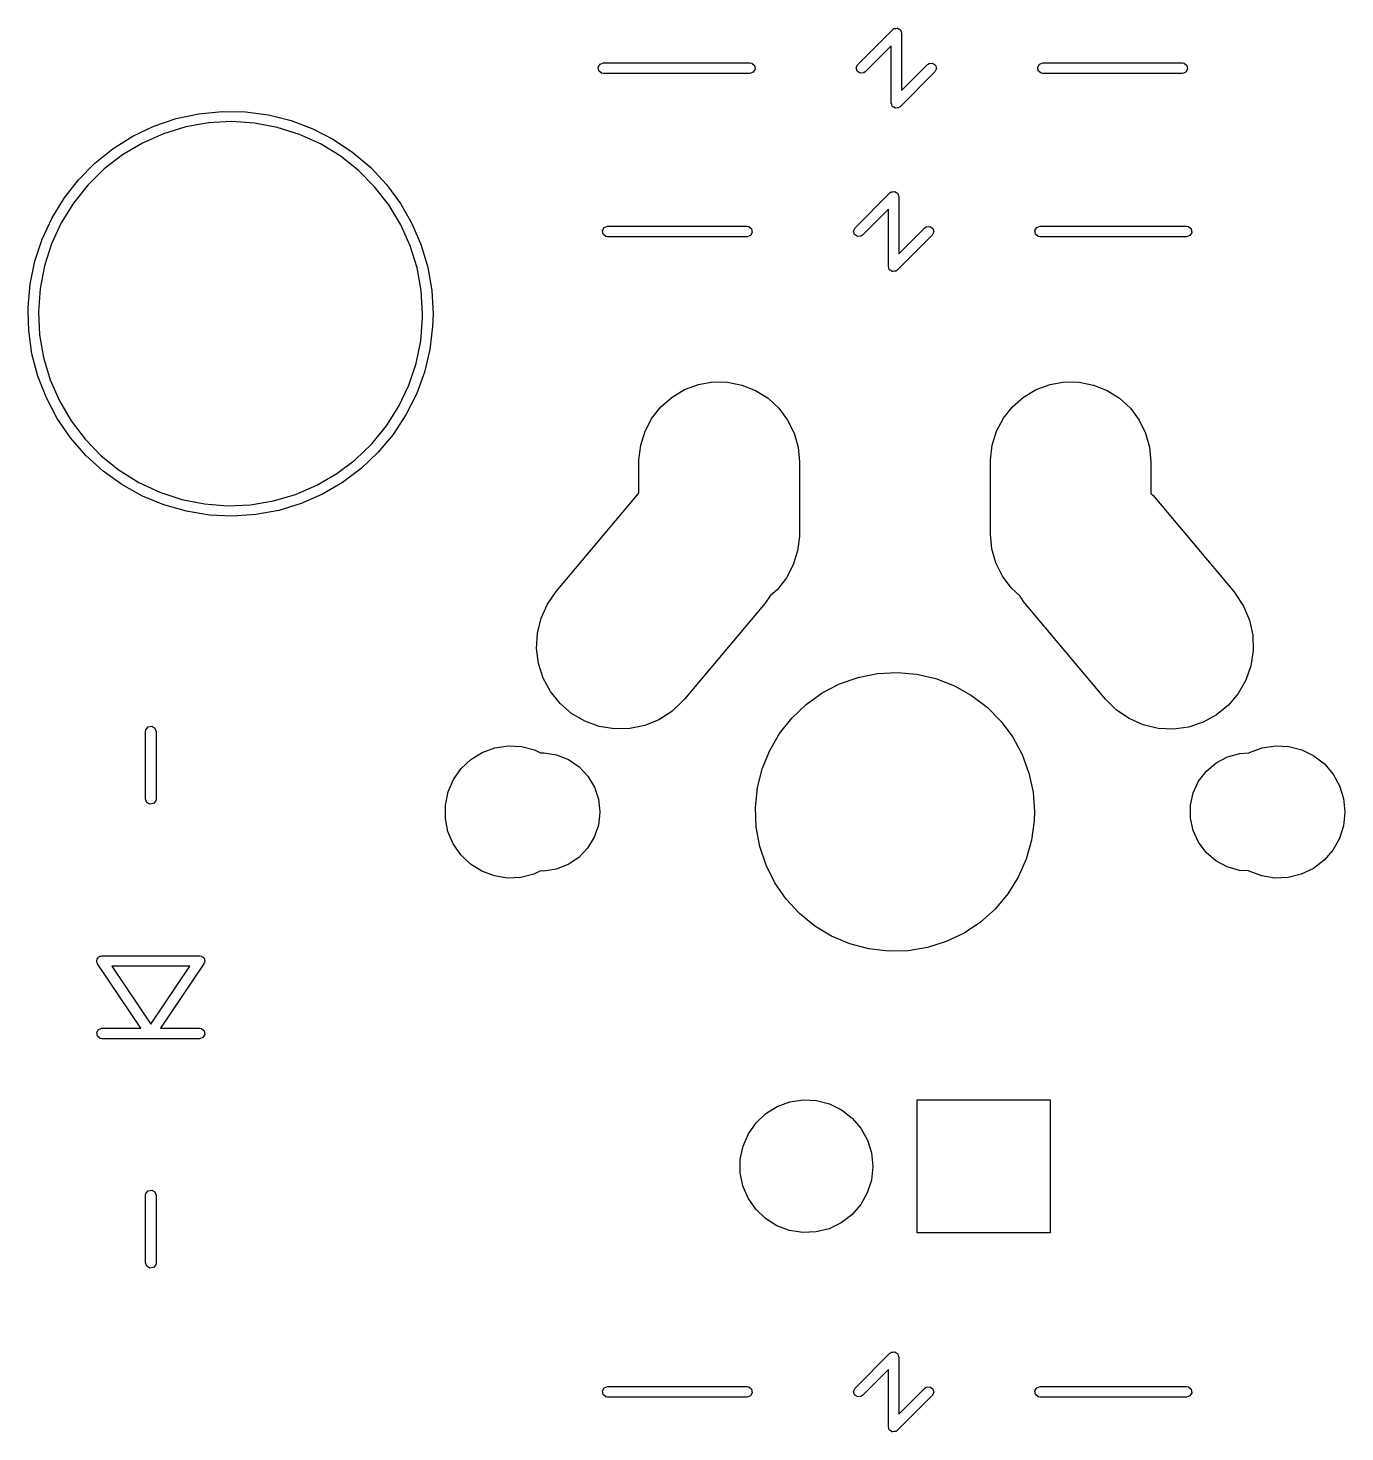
# Model space of a CAD drawing. Extents: x 0 to 132, y -20 to 105.
# Drawn here: x 53.47 to 72.35, y 45.35 to 65.48 of the extents above; entities that cross this region are included whole.
import ezdxf

# ---------------------------------------------------------------- set-up
doc = ezdxf.new("R2010")
doc.units = 0
doc.layers.add('BLACK', color=7, linetype='CONTINUOUS')

msp = doc.modelspace()

# ---------------------------------------------------------------- linework, layer by layer
at = {"layer": 'BLACK', "linetype": 'CONTINUOUS'}
for p, q in [((65.363, 64.9615), (65.863, 65.4615)), ((65.863, 65.4615), (65.8764, 65.4709)), ((65.8764, 65.4709), (65.8785, 65.4735)), ((65.8785, 65.4735), (65.8805, 65.4738)), ((65.8805, 65.4738), (65.8843, 65.4765)), ((65.8843, 65.4765), (65.9068, 65.4784)), ((65.9068, 65.4784), (65.929, 65.4824)), ((65.929, 65.4824), (65.932, 65.4806)), ((65.932, 65.4806), (65.9354, 65.4809)), ((65.9354, 65.4809), (65.9539, 65.468)), ((65.9539, 65.468), (65.9735, 65.4567)), ((65.9735, 65.4567), (65.9746, 65.4535)), ((65.9746, 65.4535), (65.9774, 65.4515)), ((65.9774, 65.4515), (65.9833, 65.4297)), ((65.9833, 65.4297), (65.991, 65.4085)), ((65.841, 65.2274), (65.469, 64.8555)), ((65.841, 64.4085), (65.841, 65.2274)), ((65.991, 65.4085), (65.991, 64.5896)), ((61.6421, 64.9215), (61.6678, 64.966)), ((61.651, 64.871), (61.6421, 64.9215)), ((61.6903, 64.838), (61.651, 64.871)), ((61.6678, 64.966), (61.716, 64.9835)), ((61.716, 64.8335), (61.6903, 64.838)), ((61.716, 64.9835), (63.816, 64.9835)), ((63.816, 64.8335), (61.716, 64.8335)), ((63.816, 64.9835), (63.8417, 64.979)), ((63.8642, 64.851), (63.816, 64.8335)), ((63.8417, 64.979), (63.881, 64.946)), ((63.8899, 64.8955), (63.8642, 64.851)), ((63.881, 64.946), (63.8899, 64.8955)), ((65.3413, 64.915), (65.363, 64.9615)), ((65.3546, 64.8655), (65.3413, 64.915)), ((65.3966, 64.8361), (65.3546, 64.8655)), ((65.4477, 64.8405), (65.3966, 64.8361)), ((65.469, 64.8555), (65.4477, 64.8405)), ((66.469, 64.8555), (65.969, 64.3555)), ((65.991, 64.5896), (66.363, 64.9615)), ((66.363, 64.9615), (66.3843, 64.9765)), ((66.3843, 64.9765), (66.4354, 64.9809)), ((66.4354, 64.9809), (66.4774, 64.9515)), ((66.4907, 64.902), (66.469, 64.8555)), ((66.4774, 64.9515), (66.4907, 64.902)), ((67.9421, 64.9215), (67.9678, 64.966)), ((67.951, 64.871), (67.9421, 64.9215)), ((67.9903, 64.838), (67.951, 64.871)), ((67.9678, 64.966), (68.016, 64.9835)), ((68.016, 64.8335), (67.9903, 64.838)), ((68.016, 64.9835), (70.016, 64.9835)), ((70.016, 64.8335), (68.016, 64.8335)), ((70.016, 64.9835), (70.0417, 64.979)), ((70.0642, 64.851), (70.016, 64.8335)), ((70.0417, 64.979), (70.081, 64.946)), ((70.0899, 64.8955), (70.0642, 64.851)), ((70.081, 64.946), (70.0899, 64.8955)), ((55.5902, 64.184), (55.9168, 64.2552)), ((55.9168, 64.2552), (56.2494, 64.2884)), ((56.2494, 64.2884), (56.5836, 64.2831)), ((56.5836, 64.2831), (56.915, 64.2395)), ((56.915, 64.2395), (57.2392, 64.1581)), ((65.8487, 64.3873), (65.841, 64.4085)), ((65.8546, 64.3655), (65.8487, 64.3873)), ((65.8574, 64.3635), (65.8546, 64.3655)), ((65.8585, 64.3603), (65.8574, 64.3635)), ((65.8781, 64.349), (65.8585, 64.3603)), ((65.8966, 64.3361), (65.8781, 64.349)), ((65.9, 64.3364), (65.8966, 64.3361)), ((65.903, 64.3346), (65.9, 64.3364)), ((65.9252, 64.3386), (65.903, 64.3346)), ((65.9477, 64.3405), (65.9252, 64.3386)), ((65.9515, 64.3432), (65.9477, 64.3405)), ((65.9535, 64.3435), (65.9515, 64.3432)), ((65.9556, 64.3461), (65.9535, 64.3435)), ((65.969, 64.3555), (65.9556, 64.3461)), ((54.9723, 63.9318), (55.274, 64.0757)), ((55.274, 64.0757), (55.5902, 64.184)), ((55.7282, 64.0648), (55.4112, 63.9682)), ((56.0545, 64.1227), (55.7282, 64.0648)), ((56.3854, 64.1409), (56.0545, 64.1227)), ((56.7161, 64.1192), (56.3854, 64.1409)), ((57.0418, 64.058), (56.7161, 64.1192)), ((57.3577, 63.958), (57.0418, 64.058)), ((57.2392, 64.1581), (57.5519, 64.0399)), ((57.5519, 64.0399), (57.849, 63.8866)), ((54.6891, 63.7542), (54.9723, 63.9318)), ((55.1081, 63.8342), (54.8233, 63.6648)), ((55.4112, 63.9682), (55.1081, 63.8342)), ((57.6594, 63.8209), (57.3577, 63.958)), ((57.9424, 63.6485), (57.6594, 63.8209)), ((57.849, 63.8866), (58.1264, 63.7002)), ((54.4282, 63.5452), (54.6891, 63.7542)), ((54.8233, 63.6648), (54.561, 63.4624)), ((58.2027, 63.4433), (57.9424, 63.6485)), ((58.1264, 63.7002), (58.3806, 63.4831)), ((54.1931, 63.3076), (54.4282, 63.5452)), ((54.561, 63.4624), (54.3248, 63.2299)), ((58.4364, 63.2084), (58.2027, 63.4433)), ((58.3806, 63.4831), (58.6081, 63.2382)), ((53.9869, 63.0445), (54.1931, 63.3076)), ((54.3248, 63.2299), (54.1183, 62.9707)), ((58.6402, 62.9471), (58.4364, 63.2084)), ((58.6081, 63.2382), (58.806, 62.9688)), ((53.8122, 62.7595), (53.9869, 63.0445)), ((65.323, 62.6185), (65.823, 63.1185)), ((65.823, 63.1185), (65.8364, 63.1279)), ((65.8364, 63.1279), (65.8385, 63.1305)), ((65.8385, 63.1305), (65.8405, 63.1308)), ((65.8405, 63.1308), (65.8443, 63.1335)), ((65.8443, 63.1335), (65.8668, 63.1354)), ((65.8668, 63.1354), (65.889, 63.1394)), ((65.889, 63.1394), (65.892, 63.1376)), ((65.892, 63.1376), (65.8954, 63.1379)), ((65.8954, 63.1379), (65.9139, 63.125)), ((65.9139, 63.125), (65.9335, 63.1137)), ((65.9335, 63.1137), (65.9346, 63.1105)), ((65.9346, 63.1105), (65.9374, 63.1085)), ((65.9374, 63.1085), (65.9433, 63.0867)), ((65.9433, 63.0867), (65.951, 63.0655)), ((65.951, 63.0655), (65.951, 62.2466)), ((54.1183, 62.9707), (53.9444, 62.6886)), ((58.8111, 62.6632), (58.6402, 62.9471)), ((58.806, 62.9688), (58.9716, 62.6785)), ((65.801, 62.8844), (65.429, 62.5125)), ((65.801, 62.0655), (65.801, 62.8844)), ((53.6715, 62.4563), (53.8122, 62.7595)), ((53.9444, 62.6886), (53.8057, 62.3877)), ((58.9467, 62.3608), (58.8111, 62.6632)), ((58.9716, 62.6785), (59.1028, 62.371)), ((61.7021, 62.5785), (61.7278, 62.623)), ((61.7278, 62.623), (61.776, 62.6405)), ((61.776, 62.6405), (63.776, 62.6405)), ((63.776, 62.6405), (63.8017, 62.636)), ((63.8017, 62.636), (63.841, 62.603)), ((63.841, 62.603), (63.8499, 62.5525)), ((65.3013, 62.572), (65.323, 62.6185)), ((65.951, 62.2466), (66.323, 62.6185)), ((66.323, 62.6185), (66.3443, 62.6335)), ((66.3443, 62.6335), (66.3954, 62.6379)), ((66.3954, 62.6379), (66.4374, 62.6085)), ((66.4374, 62.6085), (66.4507, 62.559)), ((67.9021, 62.5785), (67.9278, 62.623)), ((67.9278, 62.623), (67.976, 62.6405)), ((67.976, 62.6405), (70.076, 62.6405)), ((70.076, 62.6405), (70.1017, 62.636)), ((70.1017, 62.636), (70.141, 62.603)), ((70.141, 62.603), (70.1499, 62.5525)), ((53.5665, 62.139), (53.6715, 62.4563)), ((61.711, 62.528), (61.7021, 62.5785)), ((61.7503, 62.495), (61.711, 62.528)), ((61.776, 62.4905), (61.7503, 62.495)), ((63.776, 62.4905), (61.776, 62.4905)), ((63.8242, 62.508), (63.776, 62.4905)), ((63.8499, 62.5525), (63.8242, 62.508)), ((65.3146, 62.5225), (65.3013, 62.572)), ((65.3566, 62.4931), (65.3146, 62.5225)), ((65.4077, 62.4975), (65.3566, 62.4931)), ((65.429, 62.5125), (65.4077, 62.4975)), ((66.429, 62.5125), (65.929, 62.0125)), ((66.4507, 62.559), (66.429, 62.5125)), ((67.911, 62.528), (67.9021, 62.5785)), ((67.9503, 62.495), (67.911, 62.528)), ((67.976, 62.4905), (67.9503, 62.495)), ((70.076, 62.4905), (67.976, 62.4905)), ((70.1242, 62.508), (70.076, 62.4905)), ((70.1499, 62.5525), (70.1242, 62.508)), ((53.8057, 62.3877), (53.7041, 62.0722)), ((59.0449, 62.0443), (58.9467, 62.3608)), ((59.1028, 62.371), (59.1977, 62.0505)), ((53.4987, 61.8116), (53.5665, 62.139)), ((53.7041, 62.0722), (53.6411, 61.7469)), ((59.1045, 61.7183), (59.0449, 62.0443)), ((59.1977, 62.0505), (59.2552, 61.7212)), ((65.8087, 62.0443), (65.801, 62.0655)), ((65.8146, 62.0225), (65.8087, 62.0443)), ((65.8174, 62.0205), (65.8146, 62.0225)), ((65.8185, 62.0173), (65.8174, 62.0205)), ((65.8381, 62.006), (65.8185, 62.0173)), ((65.8566, 61.9931), (65.8381, 62.006)), ((65.8852, 61.9956), (65.863, 61.9916)), ((65.9077, 61.9975), (65.8852, 61.9956)), ((65.9115, 62.0002), (65.9077, 61.9975)), ((65.9135, 62.0005), (65.9115, 62.0002)), ((65.9156, 62.0031), (65.9135, 62.0005)), ((65.929, 62.0125), (65.9156, 62.0031)), ((53.469, 61.4787), (53.4987, 61.8116)), ((65.86, 61.9934), (65.8566, 61.9931)), ((65.863, 61.9916), (65.86, 61.9934)), ((53.6411, 61.7469), (53.6177, 61.4163)), ((59.1244, 61.3875), (59.1045, 61.7183)), ((59.2552, 61.7212), (59.2744, 61.3875)), ((53.4706, 61.4163), (53.469, 61.4787)), ((53.4778, 61.1445), (53.4706, 61.4163)), ((53.6177, 61.4163), (53.6342, 61.0854)), ((59.097, 60.9995), (59.1238, 61.3298)), ((59.1238, 61.3298), (59.1244, 61.3875)), ((59.2687, 61.2052), (59.2285, 60.8733)), ((59.2744, 61.3875), (59.2687, 61.2052)), ((53.5249, 60.8136), (53.4778, 61.1445)), ((53.6342, 61.0854), (53.6903, 60.7588)), ((59.0306, 60.6749), (59.097, 60.9995)), ((53.6097, 60.4903), (53.5249, 60.8136)), ((59.2285, 60.8733), (59.1505, 60.5483)), ((53.6903, 60.7588), (53.7853, 60.4413)), ((58.9257, 60.3605), (59.0306, 60.6749)), ((53.7311, 60.1789), (53.6097, 60.4903)), ((53.7853, 60.4413), (53.9177, 60.1375)), ((59.1505, 60.5483), (59.0356, 60.2344)), ((63.0784, 60.3731), (63.2858, 60.4087)), ((63.2858, 60.4087), (63.4962, 60.4059)), ((63.4962, 60.4059), (63.7026, 60.3649)), ((68.1184, 60.3731), (68.3258, 60.4087)), ((68.3258, 60.4087), (68.5362, 60.4059)), ((68.5362, 60.4059), (68.7426, 60.3649)), ((58.7838, 60.061), (58.9257, 60.3605)), ((59.0356, 60.2344), (58.8854, 59.9358)), ((62.5418, 60.0539), (62.7, 60.1926)), ((62.7, 60.1926), (62.8809, 60.3002)), ((62.8809, 60.3002), (63.0784, 60.3731)), ((63.7026, 60.3649), (63.8981, 60.2869)), ((63.8981, 60.2869), (64.0761, 60.1746)), ((67.5818, 60.0539), (67.74, 60.1926)), ((67.74, 60.1926), (67.9209, 60.3002)), ((67.9209, 60.3002), (68.1184, 60.3731)), ((68.7426, 60.3649), (68.9381, 60.2869)), ((68.9381, 60.2869), (69.1161, 60.1746)), ((53.8875, 59.8834), (53.7311, 60.1789)), ((53.9177, 60.1375), (54.0856, 59.8518)), ((58.607, 59.7808), (58.7838, 60.061)), ((62.4115, 59.8886), (62.5418, 60.0539)), ((64.0761, 60.1746), (64.2306, 60.0317)), ((64.2306, 60.0317), (64.3565, 59.8631)), ((67.4515, 59.8886), (67.5818, 60.0539)), ((69.1161, 60.1746), (69.2706, 60.0317)), ((69.2706, 60.0317), (69.3965, 59.8631)), ((54.0768, 59.608), (53.8875, 59.8834)), ((54.0856, 59.8518), (54.2867, 59.5884)), ((58.3978, 59.5238), (58.607, 59.7808)), ((58.8854, 59.9358), (58.7019, 59.6564)), ((62.3135, 59.7023), (62.4115, 59.8886)), ((64.3565, 59.8631), (64.4496, 59.6744)), ((67.3535, 59.7023), (67.4515, 59.8886)), ((69.3965, 59.8631), (69.4896, 59.6744)), ((54.2966, 59.3561), (54.0768, 59.608)), ((54.2867, 59.5884), (54.5179, 59.351)), ((58.7019, 59.6564), (58.4875, 59.4)), ((62.2511, 59.5013), (62.3135, 59.7023)), ((64.4496, 59.6744), (64.5067, 59.4718)), ((67.2911, 59.5013), (67.3535, 59.7023)), ((69.4896, 59.6744), (69.5467, 59.4718)), ((58.1592, 59.2938), (58.3978, 59.5238)), ((58.4875, 59.4), (58.245, 59.1699)), ((62.2264, 59.2924), (62.2511, 59.5013)), ((64.5067, 59.4718), (64.526, 59.2622)), ((67.2664, 59.2924), (67.2911, 59.5013)), ((69.5467, 59.4718), (69.566, 59.2622)), ((54.5438, 59.1311), (54.2966, 59.3561)), ((54.5179, 59.351), (54.776, 59.1431)), ((57.8947, 59.0941), (58.1592, 59.2938)), ((62.226, 59.2622), (62.2264, 59.2924)), ((62.226, 58.8142), (62.226, 59.2622)), ((64.526, 59.2622), (64.526, 58.2253)), ((67.266, 59.2622), (67.2664, 59.2924)), ((67.266, 58.2252), (67.266, 59.2622)), ((69.566, 59.2622), (69.566, 58.8113)), ((54.8153, 58.9361), (54.5438, 59.1311)), ((54.776, 59.1431), (55.0572, 58.9677)), ((57.6082, 58.9277), (57.8947, 59.0941)), ((58.245, 59.1699), (57.9777, 58.9692)), ((55.1073, 58.7735), (54.8153, 58.9361)), ((55.0572, 58.9677), (55.3574, 58.8274)), ((55.4162, 58.6456), (55.1073, 58.7735)), ((55.3574, 58.8274), (55.6723, 58.7242)), ((56.9857, 58.7036), (57.3037, 58.7969)), ((57.3037, 58.7969), (57.6082, 58.9277)), ((57.6891, 58.8005), (57.3831, 58.6662)), ((57.9777, 58.9692), (57.6891, 58.8005)), ((61.0382, 57.4019), (62.1952, 58.7808)), ((62.1952, 58.7808), (62.2157, 58.8046)), ((62.2157, 58.8046), (62.226, 58.8142)), ((69.566, 58.8113), (69.5968, 58.7808)), ((69.5968, 58.7808), (70.7538, 57.4019)), ((55.7376, 58.554), (55.4162, 58.6456)), ((55.6723, 58.7242), (55.9973, 58.6595)), ((55.9973, 58.6595), (56.3278, 58.6344)), ((56.3278, 58.6344), (56.6588, 58.6492)), ((56.6588, 58.6492), (56.9857, 58.7036)), ((57.3831, 58.6662), (57.0636, 58.5679)), ((56.0675, 58.5), (55.7376, 58.554)), ((56.4014, 58.4842), (56.0675, 58.5)), ((56.7349, 58.507), (56.4014, 58.4842)), ((57.0636, 58.5679), (56.7349, 58.507)), ((64.5256, 58.1951), (64.5009, 57.9862)), ((64.526, 58.2253), (64.5256, 58.1951)), ((67.2853, 58.0157), (67.266, 58.2252)), ((64.5009, 57.9862), (64.4385, 57.7852)), ((67.3424, 57.8131), (67.2853, 58.0157)), ((64.4385, 57.7852), (64.3405, 57.5989)), ((67.4355, 57.6244), (67.3424, 57.8131)), ((64.3405, 57.5989), (64.2102, 57.4336)), ((67.5614, 57.4557), (67.4355, 57.6244)), ((60.913, 57.2214), (61.0382, 57.4019)), ((64.2102, 57.4336), (64.106, 57.3423)), ((67.689, 57.3378), (67.5614, 57.4557)), ((70.7538, 57.4019), (70.7737, 57.3776)), ((70.7737, 57.3776), (70.8941, 57.1939)), ((60.8228, 57.0212), (60.913, 57.2214)), ((64.0337, 57.2381), (62.8767, 55.8592)), ((64.106, 57.3423), (64.0337, 57.2381)), ((67.7384, 57.2624), (67.689, 57.3378)), ((67.7583, 57.2381), (67.7384, 57.2624)), ((68.9153, 55.8592), (67.7583, 57.2381)), ((70.8941, 57.1939), (70.979, 56.9914)), ((60.7706, 56.8079), (60.8228, 57.0212)), ((70.979, 56.9914), (71.0256, 56.7768)), ((60.7582, 56.5887), (60.7706, 56.8079)), ((71.0256, 56.7768), (71.0323, 56.5573)), ((60.7859, 56.3708), (60.7582, 56.5887)), ((60.8528, 56.1617), (60.7859, 56.3708)), ((71.0323, 56.5573), (70.9989, 56.3402)), ((60.9568, 55.9682), (60.8528, 56.1617)), ((65.1017, 56.0793), (65.3683, 56.1729)), ((65.3683, 56.1729), (65.6453, 56.228)), ((65.6453, 56.228), (65.9274, 56.2435)), ((65.9274, 56.2435), (66.2089, 56.2191)), ((66.2089, 56.2191), (66.4841, 56.1553)), ((70.9989, 56.3402), (70.9265, 56.1329)), ((61.0942, 55.797), (60.9568, 55.9682)), ((64.851, 55.949), (65.1017, 56.0793)), ((66.4841, 56.1553), (66.7476, 56.0534)), ((66.7476, 56.0534), (66.994, 55.9154)), ((70.9265, 56.1329), (70.8175, 55.9422)), ((61.2606, 55.6536), (61.0942, 55.797)), ((62.8562, 55.8354), (62.6962, 55.6849)), ((62.8767, 55.8592), (62.8562, 55.8354)), ((64.4167, 55.5898), (64.6212, 55.7848)), ((64.6212, 55.7848), (64.851, 55.949)), ((66.994, 55.9154), (67.2186, 55.744)), ((69.0713, 55.7046), (68.9153, 55.8592)), ((70.6756, 55.7746), (70.5056, 55.6357)), ((70.8175, 55.9422), (70.6756, 55.7746)), ((61.4503, 55.543), (61.2606, 55.6536)), ((62.5115, 55.5661), (62.3083, 55.483)), ((62.6962, 55.6849), (62.5115, 55.5661)), ((64.2418, 55.3679), (64.4167, 55.5898)), ((67.2186, 55.744), (67.4168, 55.5426)), ((69.2528, 55.581), (69.0713, 55.7046)), ((69.4538, 55.4926), (69.2528, 55.581)), ((70.5056, 55.6357), (70.3131, 55.5301)), ((55.153, 55.3975), (55.1575, 55.4232)), ((55.153, 54.4275), (55.153, 55.3975)), ((55.1575, 55.4232), (55.1905, 55.4625)), ((55.1905, 55.4625), (55.241, 55.4714)), ((55.241, 55.4714), (55.2855, 55.4457)), ((55.2855, 55.4457), (55.303, 55.3975)), ((55.303, 55.3975), (55.303, 54.4275)), ((61.657, 55.4688), (61.4503, 55.543)), ((61.8737, 55.4335), (61.657, 55.4688)), ((62.0933, 55.4383), (61.8737, 55.4335)), ((62.3083, 55.483), (62.0933, 55.4383)), ((64.0999, 55.1236), (64.2418, 55.3679)), ((67.4168, 55.5426), (67.5847, 55.3154)), ((69.6675, 55.4422), (69.4538, 55.4926)), ((69.8869, 55.4317), (69.6675, 55.4422)), ((70.1045, 55.4613), (69.8869, 55.4317)), ((70.3131, 55.5301), (70.1045, 55.4613)), ((59.9795, 55.0976), (60.1597, 55.1639)), ((60.1597, 55.1639), (60.3496, 55.1926)), ((60.3496, 55.1926), (60.5413, 55.1826)), ((60.5413, 55.1826), (60.7271, 55.1342)), ((67.5847, 55.3154), (67.7188, 55.0668)), ((70.9795, 55.0976), (71.1597, 55.1639)), ((71.1597, 55.1639), (71.3496, 55.1926)), ((71.3496, 55.1926), (71.5413, 55.1826)), ((71.5413, 55.1826), (71.7271, 55.1342)), ((59.6769, 54.8645), (59.8164, 54.9964)), ((59.8164, 54.9964), (59.9795, 55.0976)), ((60.7271, 55.1342), (60.8169, 55.09)), ((60.8169, 55.09), (60.8634, 55.0924)), ((60.8634, 55.0924), (61.0446, 55.0624)), ((61.0446, 55.0624), (61.2151, 54.9943)), ((61.2151, 54.9943), (61.3669, 54.8911)), ((63.9939, 54.8618), (64.0999, 55.1236)), ((67.7188, 55.0668), (67.8166, 54.8017)), ((70.5007, 54.9484), (70.6631, 55.0341)), ((70.6631, 55.0341), (70.8401, 55.0828)), ((70.8401, 55.0828), (70.9664, 55.0894)), ((70.9664, 55.0894), (70.9795, 55.0976)), ((71.7271, 55.1342), (71.8994, 55.0494)), ((71.8994, 55.0494), (72.0511, 54.9317)), ((59.5667, 54.7072), (59.6769, 54.8645)), ((61.3669, 54.8911), (61.493, 54.7577)), ((61.493, 54.7577), (61.5876, 54.6003)), ((63.9258, 54.5876), (63.9939, 54.8618)), ((67.8166, 54.8017), (67.876, 54.5256)), ((70.2489, 54.6841), (70.3605, 54.8299)), ((70.3605, 54.8299), (70.5007, 54.9484)), ((72.0511, 54.9317), (72.1761, 54.7859)), ((72.1761, 54.7859), (72.2692, 54.618)), ((59.4905, 54.531), (59.5667, 54.7072)), ((61.5876, 54.6003), (61.6462, 54.4263)), ((63.897, 54.3066), (63.9258, 54.5876)), ((70.1713, 54.5177), (70.2489, 54.6841)), ((72.2692, 54.618), (72.3266, 54.4348)), ((55.1705, 54.3793), (55.153, 54.4275)), ((55.215, 54.3536), (55.1705, 54.3793)), ((55.2655, 54.3625), (55.215, 54.3536)), ((55.2985, 54.4018), (55.2655, 54.3625)), ((55.303, 54.4275), (55.2985, 54.4018)), ((59.4512, 54.3431), (59.4905, 54.531)), ((61.6462, 54.4263), (61.666, 54.2437)), ((67.876, 54.5256), (67.896, 54.2437)), ((70.1313, 54.3385), (70.1713, 54.5177)), ((72.3266, 54.4348), (72.346, 54.2437)), ((59.4505, 54.151), (59.4512, 54.3431)), ((59.4885, 53.9628), (59.4505, 54.151)), ((61.666, 54.2378), (61.6449, 54.0554)), ((61.666, 54.2437), (61.666, 54.2378)), ((63.9081, 54.0243), (63.897, 54.3066)), ((67.896, 54.2437), (67.8921, 54.1182)), ((70.1307, 54.1549), (70.1313, 54.3385)), ((70.1695, 53.9754), (70.1307, 54.1549)), ((72.346, 54.2371), (72.3252, 54.0462)), ((72.346, 54.2437), (72.346, 54.2371)), ((59.5635, 53.7861), (59.4885, 53.9628)), ((61.6449, 54.0554), (61.5851, 53.8818)), ((63.9588, 53.7464), (63.9081, 54.0243)), ((67.8921, 54.1182), (67.8544, 53.8382)), ((70.2459, 53.8085), (70.1695, 53.9754)), ((72.3252, 54.0462), (72.2665, 53.8634)), ((59.6725, 53.628), (59.5635, 53.7861)), ((61.5851, 53.8818), (61.4894, 53.7251)), ((64.0482, 53.4784), (63.9588, 53.7464)), ((67.8544, 53.8382), (67.7778, 53.5663)), ((70.3564, 53.6619), (70.2459, 53.8085)), ((72.2665, 53.8634), (72.1723, 53.6961)), ((59.8111, 53.4951), (59.6725, 53.628)), ((61.3624, 53.5926), (61.2098, 53.4905)), ((61.4894, 53.7251), (61.3624, 53.5926)), ((67.7778, 53.5663), (67.6635, 53.3079)), ((70.4958, 53.5424), (70.3564, 53.6619)), ((70.6576, 53.4556), (70.4958, 53.5424)), ((72.0463, 53.5512), (71.8938, 53.4346)), ((72.1723, 53.6961), (72.0463, 53.5512)), ((59.9736, 53.3928), (59.8111, 53.4951)), ((60.1533, 53.3253), (59.9736, 53.3928)), ((60.7209, 53.351), (60.5348, 53.3039)), ((60.8164, 53.3972), (60.7209, 53.351)), ((60.8575, 53.3948), (60.8164, 53.3972)), ((61.0389, 53.4235), (60.8575, 53.3948)), ((61.2098, 53.4905), (61.0389, 53.4235)), ((64.1745, 53.2257), (64.0482, 53.4784)), ((70.8342, 53.4057), (70.6576, 53.4556)), ((70.9656, 53.3978), (70.8342, 53.4057)), ((70.9736, 53.3928), (70.9656, 53.3978)), ((71.1533, 53.3253), (70.9736, 53.3928)), ((71.7209, 53.351), (71.5348, 53.3039)), ((71.8938, 53.4346), (71.7209, 53.351)), ((60.343, 53.2952), (60.1533, 53.3253)), ((60.5348, 53.3039), (60.343, 53.2952)), ((64.3351, 52.9933), (64.1745, 53.2257)), ((67.6635, 53.3079), (67.514, 53.0682)), ((71.343, 53.2952), (71.1533, 53.3253)), ((71.5348, 53.3039), (71.343, 53.2952)), ((64.5269, 52.7858), (64.3351, 52.9933)), ((67.514, 53.0682), (67.3323, 52.8519)), ((64.746, 52.6075), (64.5269, 52.7858)), ((67.3323, 52.8519), (67.1218, 52.6634)), ((64.988, 52.4617), (64.746, 52.6075)), ((67.1218, 52.6634), (66.8869, 52.5065)), ((65.2482, 52.3516), (64.988, 52.4617)), ((65.5212, 52.2792), (65.2482, 52.3516)), ((66.6322, 52.3842), (66.3629, 52.299)), ((66.8869, 52.5065), (66.6322, 52.3842)), ((54.4595, 52.1298), (54.4606, 52.1404)), ((54.4606, 52.1404), (54.4719, 52.1513)), ((54.4719, 52.1513), (54.4798, 52.165)), ((54.4798, 52.165), (54.4899, 52.1686)), ((54.4899, 52.1686), (54.4976, 52.176)), ((54.4976, 52.176), (54.5132, 52.1771)), ((54.5132, 52.1771), (54.528, 52.1825)), ((54.528, 52.1825), (55.928, 52.1825)), ((55.928, 52.1825), (55.9316, 52.1819)), ((55.9316, 52.1819), (55.9332, 52.1823)), ((55.9332, 52.1823), (55.9359, 52.1811)), ((55.9359, 52.1811), (55.9537, 52.178)), ((55.9537, 52.178), (55.9657, 52.1679)), ((55.9657, 52.1679), (55.98, 52.1615)), ((55.98, 52.1615), (55.9847, 52.1519)), ((55.9847, 52.1519), (55.993, 52.145)), ((55.993, 52.145), (55.9957, 52.1295)), ((65.8018, 52.246), (65.5212, 52.2792)), ((66.0842, 52.2526), (65.8018, 52.246)), ((66.3629, 52.299), (66.0842, 52.2526)), ((54.4541, 52.1205), (54.4595, 52.1298)), ((54.4569, 52.105), (54.4541, 52.1205)), ((54.4552, 52.0894), (54.4569, 52.105)), ((54.4625, 52.0729), (54.4552, 52.0894)), ((54.463, 52.07), (54.4625, 52.0729)), ((54.4643, 52.0689), (54.463, 52.07)), ((54.4658, 52.0656), (54.4643, 52.0689)), ((55.0871, 51.1425), (54.4658, 52.0656)), ((54.6689, 52.0325), (55.228, 51.2018)), ((55.7871, 52.0325), (54.6689, 52.0325)), ((55.228, 51.2018), (55.7871, 52.0325)), ((55.9902, 52.0656), (55.3689, 51.1425)), ((55.994, 52.0809), (55.9902, 52.0656)), ((56.0019, 52.0945), (55.994, 52.0809)), ((55.9957, 52.1295), (56.0026, 52.1154)), ((56.0026, 52.1154), (56, 52.105)), ((56, 52.105), (56.0019, 52.0945)), ((54.4541, 51.0805), (54.4798, 51.125)), ((54.4798, 51.125), (54.528, 51.1425)), ((54.528, 51.1425), (55.0871, 51.1425)), ((55.3689, 51.1425), (55.928, 51.1425)), ((55.928, 51.1425), (55.9537, 51.138)), ((55.9537, 51.138), (55.993, 51.105)), ((54.463, 51.03), (54.4541, 51.0805)), ((54.5023, 50.997), (54.463, 51.03)), ((54.528, 50.9925), (54.5023, 50.997)), ((55.928, 50.9925), (54.528, 50.9925)), ((55.9762, 51.01), (55.928, 50.9925)), ((56.0019, 51.0545), (55.9762, 51.01)), ((55.993, 51.105), (56.0019, 51.0545)), ((63.905, 49.7861), (64.0448, 49.9184)), ((64.0448, 49.9184), (64.2085, 50.0199)), ((64.2085, 50.0199), (64.3891, 50.0863)), ((64.3891, 50.0863), (64.5795, 50.1151)), ((64.5795, 50.1151), (64.7717, 50.105)), ((64.7717, 50.105), (64.958, 50.0565)), ((64.958, 50.0565), (65.1307, 49.9715)), ((65.1307, 49.9715), (65.2829, 49.8535)), ((66.2135, 48.2112), (66.2135, 50.1163)), ((66.2135, 50.1163), (68.1185, 50.1163)), ((68.1185, 50.1163), (68.1185, 48.2112)), ((63.7945, 49.6284), (63.905, 49.7861)), ((65.2829, 49.8535), (65.4081, 49.7074)), ((63.7181, 49.4518), (63.7945, 49.6284)), ((65.4081, 49.7074), (65.5015, 49.539)), ((65.5015, 49.539), (65.559, 49.3553)), ((63.6787, 49.2633), (63.7181, 49.4518)), ((65.559, 49.3553), (65.5785, 49.1638)), ((63.678, 49.0708), (63.6787, 49.2633)), ((65.5785, 49.1571), (65.5577, 48.9657)), ((65.5785, 49.1638), (65.5785, 49.1571)), ((63.7161, 48.8821), (63.678, 49.0708)), ((65.5577, 48.9657), (65.4988, 48.7824)), ((55.153, 48.7475), (55.1575, 48.7732)), ((55.153, 47.7775), (55.153, 48.7475)), ((55.1575, 48.7732), (55.1905, 48.8125)), ((55.1905, 48.8125), (55.241, 48.8214)), ((55.241, 48.8214), (55.2855, 48.7957)), ((55.2855, 48.7957), (55.303, 48.7475)), ((55.303, 48.7475), (55.303, 47.7775)), ((63.7913, 48.7049), (63.7161, 48.8821)), ((65.4988, 48.7824), (65.4043, 48.6147)), ((63.9006, 48.5464), (63.7913, 48.7049)), ((64.0396, 48.4132), (63.9006, 48.5464)), ((65.4043, 48.6147), (65.278, 48.4694)), ((64.2025, 48.3106), (64.0396, 48.4132)), ((64.3827, 48.2429), (64.2025, 48.3106)), ((65.1251, 48.3525), (64.9518, 48.2687)), ((65.278, 48.4694), (65.1251, 48.3525)), ((64.5728, 48.2127), (64.3827, 48.2429)), ((64.7651, 48.2215), (64.5728, 48.2127)), ((64.9518, 48.2687), (64.7651, 48.2215)), ((68.1185, 48.2112), (66.2135, 48.2112)), ((55.1705, 47.7293), (55.153, 47.7775)), ((55.215, 47.7036), (55.1705, 47.7293)), ((55.2655, 47.7125), (55.215, 47.7036)), ((55.2985, 47.7518), (55.2655, 47.7125)), ((55.303, 47.7775), (55.2985, 47.7518)), ((65.8405, 46.4938), (65.8443, 46.4965)), ((65.8443, 46.4965), (65.8668, 46.4984)), ((65.8668, 46.4984), (65.889, 46.5024)), ((65.889, 46.5024), (65.892, 46.5006)), ((65.892, 46.5006), (65.8954, 46.5009)), ((65.8954, 46.5009), (65.9139, 46.488)), ((65.323, 45.9815), (65.823, 46.4815)), ((65.823, 46.4815), (65.8364, 46.4909)), ((65.8364, 46.4909), (65.8385, 46.4935)), ((65.8385, 46.4935), (65.8405, 46.4938)), ((65.9139, 46.488), (65.9335, 46.4767)), ((65.9335, 46.4767), (65.9346, 46.4735)), ((65.9346, 46.4735), (65.9374, 46.4715)), ((65.9374, 46.4715), (65.9433, 46.4497)), ((65.9433, 46.4497), (65.951, 46.4285)), ((65.951, 46.4285), (65.951, 45.6096)), ((65.801, 46.2474), (65.429, 45.8755)), ((65.801, 45.4285), (65.801, 46.2474)), ((61.7021, 45.9415), (61.7278, 45.986)), ((61.711, 45.891), (61.7021, 45.9415)), ((61.7278, 45.986), (61.776, 46.0035)), ((61.776, 46.0035), (63.776, 46.0035)), ((63.776, 46.0035), (63.8017, 45.999)), ((63.8017, 45.999), (63.841, 45.966)), ((63.8499, 45.9155), (63.8242, 45.871)), ((63.841, 45.966), (63.8499, 45.9155)), ((65.3013, 45.935), (65.323, 45.9815)), ((65.3146, 45.8855), (65.3013, 45.935)), ((65.951, 45.6096), (66.323, 45.9815)), ((66.323, 45.9815), (66.3443, 45.9965)), ((66.3443, 45.9965), (66.3954, 46.0009)), ((66.3954, 46.0009), (66.4374, 45.9715)), ((66.4507, 45.922), (66.429, 45.8755)), ((66.4374, 45.9715), (66.4507, 45.922)), ((67.9021, 45.9415), (67.9278, 45.986)), ((67.911, 45.891), (67.9021, 45.9415)), ((67.9278, 45.986), (67.976, 46.0035)), ((67.976, 46.0035), (70.076, 46.0035)), ((70.076, 46.0035), (70.1017, 45.999)), ((70.1017, 45.999), (70.141, 45.966)), ((70.1499, 45.9155), (70.1242, 45.871)), ((70.141, 45.966), (70.1499, 45.9155)), ((61.7503, 45.858), (61.711, 45.891)), ((61.776, 45.8535), (61.7503, 45.858)), ((63.776, 45.8535), (61.776, 45.8535)), ((63.8242, 45.871), (63.776, 45.8535)), ((65.3566, 45.8561), (65.3146, 45.8855)), ((65.4077, 45.8605), (65.3566, 45.8561)), ((65.429, 45.8755), (65.4077, 45.8605)), ((66.429, 45.8755), (65.929, 45.3755)), ((67.9503, 45.858), (67.911, 45.891)), ((67.976, 45.8535), (67.9503, 45.858)), ((70.076, 45.8535), (67.976, 45.8535)), ((70.1242, 45.871), (70.076, 45.8535)), ((65.8087, 45.4073), (65.801, 45.4285)), ((65.8146, 45.3855), (65.8087, 45.4073)), ((65.8174, 45.3835), (65.8146, 45.3855)), ((65.8185, 45.3803), (65.8174, 45.3835)), ((65.8381, 45.369), (65.8185, 45.3803)), ((65.8566, 45.3561), (65.8381, 45.369)), ((65.86, 45.3564), (65.8566, 45.3561)), ((65.863, 45.3546), (65.86, 45.3564)), ((65.8852, 45.3586), (65.863, 45.3546)), ((65.9077, 45.3605), (65.8852, 45.3586)), ((65.9115, 45.3632), (65.9077, 45.3605)), ((65.9135, 45.3635), (65.9115, 45.3632)), ((65.9156, 45.3661), (65.9135, 45.3635)), ((65.929, 45.3755), (65.9156, 45.3661))]:
    msp.add_line(p, q, dxfattribs=at)

doc.saveas('drawing.dxf')
